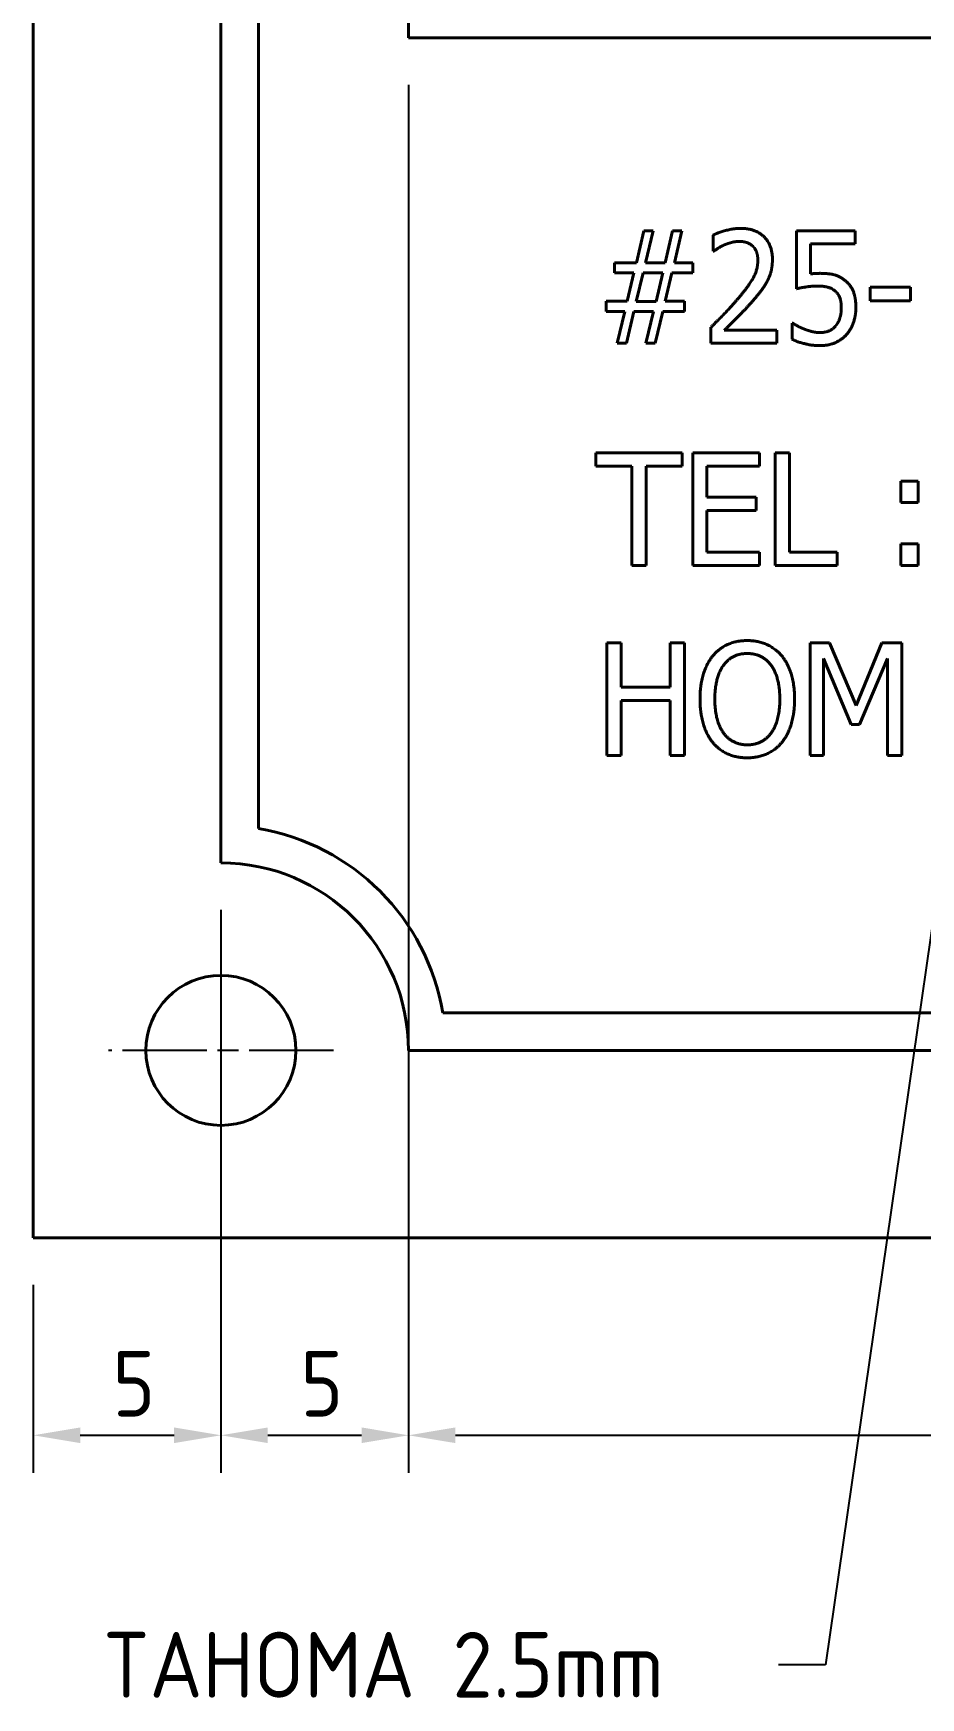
# Model space of a CAD drawing. Header units: millimetres. Extents: x 0 to 297, y 0 to 210.
# Drawn here: x 46.81 to 70.47, y 29.72 to 74.11 of the extents above; entities that cross this region are included whole.
import ezdxf

# ---------------------------------------------------------------- set-up
doc = ezdxf.new("R2010")
doc.units = ezdxf.units.MM
doc.header["$LTSCALE"] = 0.5
doc.linetypes.add('CHAIN', pattern=[0.3543, 0.2362, -0.0295, 0.0591, -0.0295])
for name, color, linetype, lineweight in [('가시적인 것(ISO)', 3, 'Continuous', 40), ('기호(ISO)', 5, 'Continuous', 25), ('중심 표식(ISO)', 1, 'Continuous', 25), ('치수(ISO)', 2, 'Continuous', 25)]:
    doc.layers.add(name, color=color, linetype=linetype, lineweight=lineweight)
doc.styles.add('치수 텍스트_PSTEK_POSCO', font='isocp.shx')
doc.dimstyles.new('치수_PSTEK_POSCO', dxfattribs={"dimscale": 0.5, "dimtxt": 3.5, "dimasz": 2.5, "dimexe": 2, "dimexo": 2.5, "dimgap": 1, "dimtad": 1, "dimrnd": 1e-08, "dimdsep": 46, "dimtxsty": '치수 텍스트_PSTEK_POSCO', "dimcen": 0.09, "dimdle": 10, "dimclrd": 7, "dimclre": 7, "dimclrt": 2, "dimadec": 1, "dimazin": 2, "dimtfac": 1, "dimtmove": 0, "dimatfit": 3, "dimfxl": 0, "dimtolj": 1, "dimlwd": -1, "dimlwe": -1, "dimarcsym": 0})
doc.dimstyles.new('치수_PSTEK_POSCO$7', dxfattribs={"dimscale": 0.5, "dimtxt": 3.5, "dimasz": 2.5, "dimexe": 2, "dimexo": 2.5, "dimgap": 1, "dimtad": 1, "dimrnd": 1e-08, "dimdsep": 46, "dimtxsty": '치수 텍스트_PSTEK_POSCO', "dimcen": 0.09, "dimdle": 10, "dimclrd": 7, "dimclre": 7, "dimclrt": 2, "dimadec": 1, "dimazin": 2, "dimtfac": 1, "dimtmove": 0, "dimatfit": 3, "dimfxl": 0, "dimtolj": 1, "dimlwd": -1, "dimlwe": -1, "dimarcsym": 0})

# ---------------------------------------------------------------- blocks, each defined once
blk = doc.blocks.new('*D25')
at = {"layer": 'Defpoints', "color": 0, "transparency": 16777216}
for p in [(51.815, 51.988), (46.815, 41.988), (51.815, 36.723)]:
    blk.add_point(p, dxfattribs=at)
at = {"layer": '치수(ISO)', "color": 7, "transparency": 16777216}
for p, q in [((51.815, 50.738), (51.815, 35.723)), ((46.815, 40.738), (46.815, 35.723)), ((48.065, 36.723), (50.565, 36.723))]:
    blk.add_line(p, q, dxfattribs=at)
for points in [[(48.065, 36.932), (48.065, 36.515), (46.815, 36.723)], [(50.565, 36.932), (50.565, 36.515), (51.815, 36.723)]]:
    blk.add_solid(points, dxfattribs=at)
at = {"layer": '치수(ISO)', "color": 2, "transparency": 16777216, "insert": (48.923, 38.098), "char_height": 1.75, "attachment_point": 4, "style": '치수 텍스트_PSTEK_POSCO'}
blk.add_mtext('\\A1;5', dxfattribs=at)
blk = doc.blocks.new('*D26')
at = {"layer": 'Defpoints', "color": 0, "transparency": 16777216}
for p in [(56.815, 73.988), (51.815, 51.988), (56.815, 36.723)]:
    blk.add_point(p, dxfattribs=at)
at = {"layer": '치수(ISO)', "color": 7, "transparency": 16777216}
for p, q in [((56.815, 72.738), (56.815, 35.723)), ((51.815, 50.738), (51.815, 35.723)), ((53.065, 36.723), (55.565, 36.723))]:
    blk.add_line(p, q, dxfattribs=at)
for points in [[(53.065, 36.932), (53.065, 36.515), (51.815, 36.723)], [(55.565, 36.932), (55.565, 36.515), (56.815, 36.723)]]:
    blk.add_solid(points, dxfattribs=at)
at = {"layer": '치수(ISO)', "color": 2, "transparency": 16777216, "insert": (53.933, 38.098), "char_height": 1.75, "attachment_point": 4, "style": '치수 텍스트_PSTEK_POSCO'}
blk.add_mtext('\\A1;5', dxfattribs=at)
blk = doc.blocks.new('*D27')
at = {"layer": 'Defpoints', "color": 0, "transparency": 16777216}
for p in [(56.815, 73.988), (101.815, 73.988), (101.815, 36.723)]:
    blk.add_point(p, dxfattribs=at)
at = {"layer": '치수(ISO)', "color": 7, "transparency": 16777216}
for p, q in [((56.815, 72.738), (56.815, 35.723)), ((101.815, 72.738), (101.815, 35.723)), ((58.065, 36.723), (100.565, 36.723))]:
    blk.add_line(p, q, dxfattribs=at)
for points in [[(58.065, 36.932), (58.065, 36.515), (56.815, 36.723)], [(100.565, 36.932), (100.565, 36.515), (101.815, 36.723)]]:
    blk.add_solid(points, dxfattribs=at)
at = {"layer": '치수(ISO)', "color": 2, "transparency": 16777216, "insert": (78.228, 38.098), "char_height": 1.75, "attachment_point": 4, "style": '치수 텍스트_PSTEK_POSCO'}
blk.add_mtext('\\A1;45', dxfattribs=at)

msp = doc.modelspace()

# ---------------------------------------------------------------- linework, layer by layer
at = {"layer": '가시적인 것(ISO)'}
for p, q in [((46.8147, 41.9881), (46.8147, 161.9881)), ((51.8147, 151.9881), (51.8147, 51.9881)), ((52.8147, 52.9042), (52.8147, 151.072)), ((56.8147, 73.9881), (56.8147, 121.9881)), ((101.8147, 73.9881), (56.8147, 73.9881)), ((62.8892, 67.9958), (63.0886, 68.8467)), ((63.0886, 68.8467), (63.3365, 68.8467)), ((63.3365, 68.8467), (63.1348, 67.9958)), ((63.655, 67.9958), (63.8544, 68.8467)), ((63.8544, 68.8467), (64.1023, 68.8467)), ((64.1023, 68.8467), (63.903, 67.9958)), ((67.1607, 67.3005), (67.1607, 68.8467)), ((67.1607, 68.8467), (68.7239, 68.8467)), ((68.7239, 68.8467), (68.7239, 68.4942)), ((64.9338, 68.3021), (64.9338, 68.73)), ((68.7239, 68.4942), (67.5278, 68.4942)), ((67.5278, 68.4942), (67.5278, 67.6944)), ((62.3106, 67.7235), (62.3106, 67.9958)), ((62.3106, 67.9958), (62.8892, 67.9958)), ((63.1348, 67.9958), (63.655, 67.9958)), ((63.903, 67.9958), (64.3941, 67.9958)), ((64.3941, 67.9958), (64.3941, 67.7235)), ((64.9557, 68.3021), (64.9338, 68.3021)), ((62.8211, 67.7235), (62.3106, 67.7235)), ((62.6461, 66.9675), (62.8211, 67.7235)), ((63.0667, 67.7284), (62.8868, 66.9626)), ((63.5942, 67.7284), (63.0667, 67.7284)), ((63.4143, 66.9626), (63.5942, 67.7284)), ((63.8349, 67.7235), (63.6599, 66.9675)), ((64.3941, 67.7235), (63.8349, 67.7235)), ((69.1177, 66.9772), (69.1177, 67.3419)), ((69.1177, 67.3419), (70.1972, 67.3419)), ((70.1972, 67.3419), (70.1972, 66.9772)), ((62.0869, 66.6952), (62.0869, 66.9675)), ((62.0869, 66.9675), (62.6461, 66.9675)), ((62.578, 66.6952), (62.0869, 66.6952)), ((62.3787, 65.8467), (62.578, 66.6952)), ((62.826, 66.6952), (62.6267, 65.8467)), ((63.3463, 66.6952), (62.826, 66.6952)), ((62.8868, 66.9626), (63.4143, 66.9626)), ((63.1445, 65.8467), (63.3463, 66.6952)), ((63.5918, 66.6952), (63.3925, 65.8467)), ((64.1704, 66.6952), (63.5918, 66.6952)), ((63.6599, 66.9675), (64.1704, 66.9675)), ((64.1704, 66.9675), (64.1704, 66.6952)), ((70.1972, 66.9772), (69.1177, 66.9772)), ((64.8754, 65.8467), (64.8754, 66.2722)), ((65.2328, 66.1944), (66.6356, 66.1944)), ((66.6356, 66.1944), (66.6356, 65.8467)), ((67.044, 65.9537), (67.044, 66.3791)), ((67.044, 66.3791), (67.0707, 66.3791)), ((62.6267, 65.8467), (62.3787, 65.8467)), ((63.3925, 65.8467), (63.1445, 65.8467)), ((66.6356, 65.8467), (64.8754, 65.8467)), ((61.8122, 62.5651), (61.8122, 62.9201)), ((61.8122, 62.9201), (64.1072, 62.9201)), ((64.1072, 62.9201), (64.1072, 62.5651)), ((64.3916, 59.9201), (64.3916, 62.9201)), ((64.3916, 62.9201), (66.1737, 62.9201)), ((66.1737, 62.9201), (66.1737, 62.5651)), ((66.5894, 59.9201), (66.5894, 62.9201)), ((66.5894, 62.9201), (66.9686, 62.9201)), ((66.9686, 62.9201), (66.9686, 60.275)), ((62.7701, 62.5651), (61.8122, 62.5651)), ((62.7701, 59.9201), (62.7701, 62.5651)), ((63.1493, 62.5651), (63.1493, 59.9201)), ((64.1072, 62.5651), (63.1493, 62.5651)), ((66.1737, 62.5651), (64.7709, 62.5651)), ((64.7709, 62.5651), (64.7709, 61.7434)), ((69.9395, 61.5975), (69.9395, 62.1713)), ((69.9395, 62.1713), (70.3965, 62.1713)), ((70.3965, 62.1713), (70.3965, 61.5975)), ((64.7709, 61.7434), (66.0788, 61.7434)), ((66.0788, 61.7434), (66.0788, 61.3885)), ((66.0788, 61.3885), (64.7709, 61.3885)), ((64.7709, 61.3885), (64.7709, 60.275)), ((70.3965, 61.5975), (69.9395, 61.5975)), ((69.9395, 59.9201), (69.9395, 60.4938)), ((69.9395, 60.4938), (70.3965, 60.4938)), ((70.3965, 60.4938), (70.3965, 59.9201)), ((64.7709, 60.275), (66.1737, 60.275)), ((66.1737, 60.275), (66.1737, 59.9201)), ((66.9686, 60.275), (68.2401, 60.275)), ((68.2401, 60.275), (68.2401, 59.9201)), ((63.1493, 59.9201), (62.7701, 59.9201)), ((66.1737, 59.9201), (64.3916, 59.9201)), ((68.2401, 59.9201), (66.5894, 59.9201)), ((70.3965, 59.9201), (69.9395, 59.9201)), ((62.104, 54.8544), (62.104, 57.8544)), ((62.104, 57.8544), (62.4832, 57.8544)), ((62.4832, 57.8544), (62.4832, 56.6778)), ((63.7936, 56.6778), (63.7936, 57.8544)), ((63.7936, 57.8544), (64.1728, 57.8544)), ((64.1728, 57.8544), (64.1728, 54.8544)), ((67.5205, 54.8544), (67.5205, 57.8544)), ((67.5205, 57.8544), (68.0383, 57.8544)), ((68.0383, 57.8544), (68.7482, 56.1842)), ((68.7482, 56.1842), (69.4338, 57.8544)), ((69.4338, 57.8544), (69.9613, 57.8544)), ((69.9613, 57.8544), (69.9613, 54.8544)), ((68.6121, 55.681), (67.8754, 57.4387)), ((67.8754, 57.4387), (67.8754, 54.8544)), ((69.5821, 57.4387), (68.8406, 55.681)), ((69.5821, 54.8544), (69.5821, 57.4387)), ((62.4832, 56.6778), (63.7936, 56.6778)), ((63.7936, 56.3228), (62.4832, 56.3228)), ((62.4832, 56.3228), (62.4832, 54.8544)), ((63.7936, 54.8544), (63.7936, 56.3228)), ((68.8406, 55.681), (68.6121, 55.681)), ((62.4832, 54.8544), (62.104, 54.8544)), ((64.1728, 54.8544), (63.7936, 54.8544)), ((67.8754, 54.8544), (67.5205, 54.8544)), ((69.9613, 54.8544), (69.5821, 54.8544)), ((195.8986, 47.9881), (57.7307, 47.9881)), ((56.8147, 46.9881), (196.8147, 46.9881)), ((206.8147, 41.9881), (46.8147, 41.9881))]:
    msp.add_line(p, q, dxfattribs=at)
msp.add_circle((51.8147, 46.9881), 2, dxfattribs=at)
for radius, start, end in [(6, 9.59407, 80.40593), (5, 0, 90)]:
    msp.add_arc((51.8147, 46.9881), radius, start, end, dxfattribs=at)
for points in [[(64.9338, 68.73), (65.0529, 68.7908), (65.4759, 68.9099), (65.6656, 68.9099)], [(65.6656, 68.9099), (66.0643, 68.9099), (66.5164, 68.465), (66.5164, 68.0858)], [(65.2304, 68.4675), (65.1502, 68.4334), (65.0019, 68.3362), (64.9557, 68.3021)], [(65.6388, 68.5623), (65.5367, 68.5623), (65.3276, 68.5088), (65.2304, 68.4675)], [(65.9865, 68.4407), (65.9208, 68.5015), (65.7434, 68.5623), (65.6388, 68.5623)], [(66.1275, 68.0639), (66.1275, 68.1903), (66.0521, 68.3799), (65.9865, 68.4407)], [(65.5634, 66.9942), (65.8892, 67.371), (66.1275, 67.8232), (66.1275, 68.0639)], [(66.5164, 68.0858), (66.5164, 67.9083), (66.4387, 67.6117), (66.3681, 67.4853)], [(66.3681, 67.4853), (66.2976, 67.354), (66.0983, 67.0963), (65.9889, 66.9723)], [(67.5278, 67.6944), (67.5959, 67.7041), (67.732, 67.7114), (67.7855, 67.7114)], [(67.7855, 67.7114), (68.0043, 67.7114), (68.3082, 67.636), (68.4468, 67.5242)], [(68.4468, 67.5242), (68.5902, 67.4124), (68.7409, 67.072), (68.7409, 66.7997)], [(67.7223, 67.3735), (67.5691, 67.3735), (67.2555, 67.3224), (67.1607, 67.3005)], [(68.1915, 67.2349), (68.1088, 67.3103), (67.8706, 67.3735), (67.7223, 67.3735)], [(68.3519, 66.8021), (68.3519, 66.9626), (68.2693, 67.1668), (68.1915, 67.2349)], [(64.8754, 66.2722), (65.0651, 66.4594), (65.403, 66.807), (65.5634, 66.9942)], [(65.9889, 66.9723), (65.809, 66.7657), (65.3665, 66.3232), (65.2328, 66.1944)], [(68.2061, 66.3135), (68.2766, 66.4034), (68.3519, 66.6417), (68.3519, 66.8021)], [(68.7409, 66.7997), (68.7409, 66.5833), (68.6096, 66.2138), (68.4905, 66.0777)], [(67.0707, 66.3791), (67.1145, 66.3451), (67.2798, 66.2576), (67.3795, 66.2187)], [(67.3795, 66.2187), (67.4913, 66.1773), (67.6785, 66.1312), (67.7952, 66.1312)], [(67.7952, 66.1312), (67.9095, 66.1312), (68.1283, 66.2187), (68.2061, 66.3135)], [(67.7904, 65.7835), (67.5861, 65.7835), (67.1899, 65.8783), (67.044, 65.9537)], [(68.4905, 66.0777), (68.369, 65.9415), (68.0116, 65.7835), (67.7904, 65.7835)], [(64.9289, 57.5116), (65.0942, 57.711), (65.5586, 57.9176), (65.8455, 57.9176)], [(65.8455, 57.9176), (66.1372, 57.9176), (66.604, 57.7037), (66.7644, 57.5116)], [(64.5861, 56.3544), (64.5861, 56.7312), (64.7636, 57.305), (64.9289, 57.5116)], [(65.8479, 57.5724), (65.6412, 57.5724), (65.3325, 57.4217), (65.2134, 57.2612)], [(66.48, 57.2612), (66.3657, 57.4168), (66.0472, 57.5724), (65.8479, 57.5724)], [(66.7644, 57.5116), (66.9273, 57.3123), (67.1072, 56.7288), (67.1072, 56.3544)], [(65.2134, 57.2612), (65.1015, 57.1081), (64.98, 56.6461), (64.98, 56.3544)], [(66.7134, 56.3544), (66.7134, 56.651), (66.5918, 57.1105), (66.48, 57.2612)], [(64.9265, 55.1996), (64.7612, 55.399), (64.5861, 55.9849), (64.5861, 56.3544)], [(64.98, 56.3544), (64.98, 55.7637), (65.4516, 55.1364), (65.8479, 55.1364)], [(65.8479, 55.1364), (66.2442, 55.1364), (66.7134, 55.7637), (66.7134, 56.3544)], [(67.1072, 56.3544), (67.1072, 55.9897), (66.9322, 55.399), (66.7644, 55.1996)], [(65.8455, 54.7912), (65.5562, 54.7912), (65.0942, 54.9979), (64.9265, 55.1996)], [(66.7644, 55.1996), (66.5894, 54.9906), (66.125, 54.7912), (65.8455, 54.7912)]]:
    msp.add_open_spline(points, degree=2, dxfattribs=at)
at = {"layer": '중심 표식(ISO)', "linetype": 'CHAIN', "ltscale": 19.051651}
for p, q in [((51.8147, 49.9881), (51.8147, 43.9881)), ((54.8147, 46.9881), (48.8147, 46.9881))]:
    msp.add_line(p, q, dxfattribs=at)

# ---------------------------------------------------------------- texts
at = {"layer": '기호(ISO)', "color": 2, "insert": (48.6747, 30.6012), "char_height": 1.75, "width": 17.502085, "attachment_point": 4, "style": '치수 텍스트_PSTEK_POSCO'}
msp.add_mtext('{\\fISOCP|b0|i0;\\H1.7500;TAHOMA 2.5mm}', dxfattribs=at)

# ---------------------------------------------------------------- dimensions: what is measured, and where the dimension line sits
at = {"layer": '치수(ISO)', "color": 7}
for base, p1, p2, picture, middle in [((56.8147, 36.7234), (51.8147, 51.9881), (56.8147, 73.9881), '*D26', (54.3197, 36.7234)), ((101.8147, 36.7234), (56.8147, 73.9881), (101.8147, 73.9881), '*D27', (79.3147, 36.7234)), ((51.8147, 36.7234), (46.8147, 41.9881), (51.8147, 51.9881), '*D25', (49.3097, 36.7234))]:
    dim = msp.add_linear_dim(base=base, p1=p1, p2=p2, angle=180, dimstyle='치수_PSTEK_POSCO', override={"dimdec": 2, "dimtp": 0, "dimtm": 0, "dimtdec": 2, "dimtofl": 0, "dimatfit": 1}, dxfattribs=at)
    dim.commit()
    dim.dimension.update_dxf_attribs({"geometry": picture, "text_midpoint": middle, "dimtype": 160})

# ---------------------------------------------------------------- leaders
at = {"layer": '기호(ISO)', "color": 7, "annotation_type": 0, "has_hookline": 1, "hookline_direction": 1, "text_width": 16.9369}
msp.add_leader([(71.431, 54.8544), (67.9268, 30.6012), (66.6768, 30.6012)], dimstyle='치수_PSTEK_POSCO$7', override={"dimtad": 0}, dxfattribs=at)

doc.saveas('drawing.dxf')
